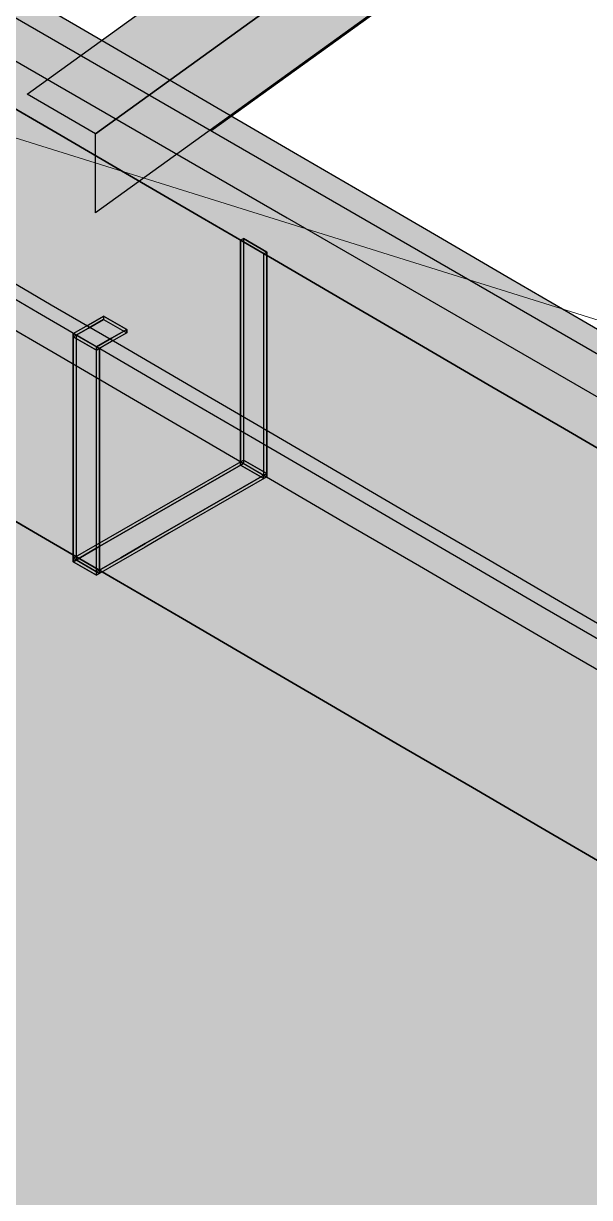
# Model space of a CAD drawing. Header units: metres. Extents: x 0 to 34.2, y 0 to 17.8.
# Drawn here: x 15.314 to 15.85, y 5.062 to 6.175 of the extents above; entities that cross this region are included whole.
import ezdxf

# ---------------------------------------------------------------- set-up
doc = ezdxf.new("R2010")
doc.units = ezdxf.units.M
doc.header["$LTSCALE"] = 0.25
doc.layers.add('ISO-ARISTAS', color=8, linetype='CONTINUOUS')
doc.layers.add('ISO-CONCRETO-SUP', color=254, linetype='CONTINUOUS', true_color=0xe8e8e8)
doc.layers.add('LLAMADAS', color=30, linetype='CONTINUOUS', lineweight=18)

msp = doc.modelspace()

# ---------------------------------------------------------------- linework, layer by layer
at = {"layer": 'ISO-ARISTAS', "color": 250}
for p, q in [((17.5811, 7.5811), (15.4913, 6.073)), ((16.2207, 5.6519), (14.5796, 6.5994)), ((14.8929, 6.3781), (15.5635, 5.9909)), ((15.3171, 6.1082), (15.614, 6.3225)), ((15.679, 6.285), (15.3821, 6.0707)), ((15.3821, 6.0707), (15.679, 6.285)), ((15.3634, 6.1732), (15.2947, 6.2133)), ((15.679, 6.21), (15.3821, 5.9957)), ((15.4321, 6.1332), (15.3634, 6.1732)), ((15.5008, 6.0931), (15.4321, 6.1332)), ((15.3455, 6.0712), (15.2768, 6.1112)), ((15.2768, 6.1112), (15.3455, 6.0712)), ((15.3821, 6.0707), (15.3171, 6.1082)), ((15.5695, 6.053), (15.5008, 6.0931)), ((15.4142, 6.0311), (15.3455, 6.0712)), ((15.3455, 6.0712), (15.4142, 6.0311)), ((15.3821, 5.9957), (15.3821, 6.0707)), ((15.6382, 6.013), (15.5695, 6.053)), ((15.4829, 5.991), (15.4142, 6.0311)), ((15.4142, 6.0311), (15.4829, 5.991)), ((15.7069, 5.9729), (15.6382, 6.013)), ((15.5516, 5.951), (15.4829, 5.991)), ((15.4829, 5.991), (15.5516, 5.951)), ((15.5635, 5.9909), (16.2341, 5.6038)), ((15.5195, 5.9696), (15.5222, 5.9712)), ((15.5195, 5.9696), (15.5222, 5.9712)), ((15.5195, 5.943), (15.5195, 5.9696)), ((15.5415, 5.9569), (15.5195, 5.9696)), ((15.5195, 5.9696), (15.5195, 5.943)), ((15.5415, 5.9569), (15.5195, 5.9696)), ((15.5222, 5.9712), (15.5222, 5.9446)), ((15.5442, 5.9585), (15.5222, 5.9712)), ((15.5222, 5.9712), (15.5222, 5.9446)), ((15.5222, 5.9712), (15.5442, 5.9585)), ((15.7756, 5.9329), (15.7069, 5.9729)), ((15.5415, 5.9569), (15.5442, 5.9585)), ((15.5442, 5.9585), (15.5415, 5.9569)), ((15.5415, 5.9303), (15.5415, 5.9569)), ((15.5415, 5.9303), (15.5415, 5.9569)), ((15.5442, 5.9319), (15.5442, 5.9585)), ((15.5442, 5.9585), (15.5442, 5.9319)), ((15.2713, 5.9486), (15.34, 5.9085)), ((15.5222, 5.9446), (15.5222, 5.9179)), ((15.5222, 5.9446), (15.5222, 5.9179)), ((15.6203, 5.9109), (15.5516, 5.951)), ((15.5516, 5.951), (15.6203, 5.9109)), ((15.327, 5.901), (15.2583, 5.9411)), ((15.327, 5.901), (15.2583, 5.9411)), ((15.5195, 5.9164), (15.5195, 5.943)), ((15.5195, 5.943), (15.5195, 5.9164)), ((15.5415, 5.9037), (15.5415, 5.9303)), ((15.5415, 5.9037), (15.5415, 5.9303)), ((15.5442, 5.9052), (15.5442, 5.9319)), ((15.5442, 5.9319), (15.5442, 5.9052)), ((15.8443, 5.8928), (15.7756, 5.9329)), ((15.5195, 5.8897), (15.5195, 5.9164)), ((15.5195, 5.9164), (15.5195, 5.8897)), ((15.5222, 5.9179), (15.5222, 5.8913)), ((15.5222, 5.9179), (15.5222, 5.8913)), ((15.689, 5.8709), (15.6203, 5.9109)), ((15.6203, 5.9109), (15.689, 5.8709)), ((15.2768, 5.9012), (15.3455, 5.8612)), ((15.2768, 5.9012), (15.3455, 5.8612)), ((15.3957, 5.861), (15.327, 5.901)), ((15.3957, 5.861), (15.327, 5.901)), ((15.34, 5.9085), (15.4087, 5.8685)), ((15.5415, 5.877), (15.5415, 5.9037)), ((15.5415, 5.877), (15.5415, 5.9037)), ((15.5442, 5.8786), (15.5442, 5.9052)), ((15.5442, 5.9052), (15.5442, 5.8786)), ((15.3609, 5.8812), (15.3752, 5.8895)), ((15.3609, 5.8812), (15.3752, 5.8895)), ((15.3752, 5.8895), (15.3896, 5.8978)), ((15.3752, 5.8895), (15.3896, 5.8978)), ((15.3896, 5.8946), (15.3752, 5.8864)), ((15.3752, 5.8864), (15.3896, 5.8946)), ((15.3896, 5.8978), (15.3896, 5.8946)), ((15.4116, 5.8851), (15.3896, 5.8978)), ((15.3896, 5.8978), (15.3896, 5.8946)), ((15.3896, 5.8978), (15.4116, 5.8851)), ((15.3896, 5.8946), (15.4116, 5.8819)), ((15.3896, 5.8946), (15.4116, 5.8819)), ((15.5195, 5.8631), (15.5195, 5.8897)), ((15.5195, 5.8897), (15.5195, 5.8631)), ((15.5222, 5.8913), (15.5222, 5.8646)), ((15.5222, 5.8913), (15.5222, 5.8646)), ((15.913, 5.8527), (15.8443, 5.8928)), ((15.3752, 5.8864), (15.3609, 5.8781)), ((15.3609, 5.8781), (15.3752, 5.8864)), ((15.3609, 5.8781), (15.3609, 5.8812)), ((15.3829, 5.8685), (15.3609, 5.8812)), ((15.3829, 5.8685), (15.3609, 5.8812)), ((15.3609, 5.8812), (15.3609, 5.8781)), ((15.3609, 5.8781), (15.3636, 5.8796)), ((15.3609, 5.8781), (15.3636, 5.8796)), ((15.3609, 5.8514), (15.3609, 5.8781)), ((15.3829, 5.8654), (15.3609, 5.8781)), ((15.3609, 5.8781), (15.3609, 5.8514)), ((15.3829, 5.8654), (15.3609, 5.8781)), ((15.3829, 5.8654), (15.3609, 5.8781)), ((15.3609, 5.8781), (15.3829, 5.8654)), ((15.3636, 5.8796), (15.3636, 5.853)), ((15.3856, 5.8669), (15.3636, 5.8796)), ((15.3636, 5.8796), (15.3636, 5.853)), ((15.3636, 5.8796), (15.3856, 5.8669)), ((15.4116, 5.8851), (15.3972, 5.8768)), ((15.3972, 5.8768), (15.4116, 5.8851)), ((15.4116, 5.8819), (15.3972, 5.8737)), ((15.4116, 5.8819), (15.3972, 5.8737)), ((15.4116, 5.8819), (15.4116, 5.8851)), ((15.4116, 5.8851), (15.4116, 5.8819)), ((15.5442, 5.8519), (15.5442, 5.8786)), ((15.5442, 5.8786), (15.5442, 5.8519)), ((15.3972, 5.8768), (15.3829, 5.8685)), ((15.3829, 5.8685), (15.3972, 5.8768)), ((15.3972, 5.8737), (15.3829, 5.8654)), ((15.3972, 5.8737), (15.3829, 5.8654)), ((15.3829, 5.8654), (15.3829, 5.8685)), ((15.3829, 5.8654), (15.3829, 5.8685)), ((15.3829, 5.8654), (15.3856, 5.8669)), ((15.3856, 5.8669), (15.3829, 5.8654)), ((15.3856, 5.8403), (15.3856, 5.8669)), ((15.3856, 5.8669), (15.3856, 5.8403)), ((15.4087, 5.8685), (15.4774, 5.8284)), ((15.5415, 5.8504), (15.5415, 5.877)), ((15.5415, 5.8504), (15.5415, 5.877)), ((15.7577, 5.8308), (15.689, 5.8709)), ((15.689, 5.8709), (15.7577, 5.8308)), ((15.3455, 5.8612), (15.4142, 5.8211)), ((15.3455, 5.8612), (15.4142, 5.8211)), ((15.3829, 5.8387), (15.3829, 5.8654)), ((15.3829, 5.8387), (15.3829, 5.8654)), ((15.4644, 5.8209), (15.3957, 5.861)), ((15.4644, 5.8209), (15.3957, 5.861)), ((15.5195, 5.8364), (15.5195, 5.8631)), ((15.5195, 5.8631), (15.5195, 5.8364)), ((15.5222, 5.8646), (15.5222, 5.838)), ((15.5222, 5.8646), (15.5222, 5.838)), ((15.3609, 5.8248), (15.3609, 5.8514)), ((15.3609, 5.8514), (15.3609, 5.8248)), ((15.3636, 5.853), (15.3636, 5.8264)), ((15.3636, 5.853), (15.3636, 5.8264)), ((15.5415, 5.8237), (15.5415, 5.8504)), ((15.5415, 5.8237), (15.5415, 5.8504)), ((15.5442, 5.8253), (15.5442, 5.8519)), ((15.5442, 5.8519), (15.5442, 5.8253)), ((15.3829, 5.8121), (15.3829, 5.8387)), ((15.3829, 5.8121), (15.3829, 5.8387)), ((15.3856, 5.8137), (15.3856, 5.8403)), ((15.3856, 5.8403), (15.3856, 5.8137)), ((15.5195, 5.8098), (15.5195, 5.8364)), ((15.5195, 5.8364), (15.5195, 5.8098)), ((15.5222, 5.838), (15.5222, 5.8114)), ((15.5222, 5.838), (15.5222, 5.8114)), ((15.3609, 5.7981), (15.3609, 5.8248)), ((15.3609, 5.8248), (15.3609, 5.7981)), ((15.3636, 5.8264), (15.3636, 5.7997)), ((15.3636, 5.8264), (15.3636, 5.7997)), ((15.4774, 5.8284), (15.5461, 5.7884)), ((15.5415, 5.7971), (15.5415, 5.8237)), ((15.5415, 5.7971), (15.5415, 5.8237)), ((15.5442, 5.7987), (15.5442, 5.8253)), ((15.5442, 5.8253), (15.5442, 5.7987)), ((15.8264, 5.7907), (15.7577, 5.8308)), ((15.7577, 5.8308), (15.8264, 5.7907)), ((15.3829, 5.7854), (15.3829, 5.8121)), ((15.3829, 5.7854), (15.3829, 5.8121)), ((15.3856, 5.787), (15.3856, 5.8137)), ((15.3856, 5.8137), (15.3856, 5.787)), ((15.4142, 5.8211), (15.4829, 5.781)), ((15.4142, 5.8211), (15.4829, 5.781)), ((15.5331, 5.7809), (15.4644, 5.8209)), ((15.5331, 5.7809), (15.4644, 5.8209)), ((15.5222, 5.8114), (15.5222, 5.7847)), ((15.5222, 5.8114), (15.5222, 5.7847)), ((15.3636, 5.7997), (15.3636, 5.7731)), ((15.3636, 5.7997), (15.3636, 5.7731)), ((15.5195, 5.7831), (15.5195, 5.8098)), ((15.5195, 5.8098), (15.5195, 5.7831)), ((15.3609, 5.7715), (15.3609, 5.7981)), ((15.3609, 5.7981), (15.3609, 5.7715)), ((15.5415, 5.7704), (15.5415, 5.7971)), ((15.5415, 5.7704), (15.5415, 5.7971)), ((15.5442, 5.772), (15.5442, 5.7987)), ((15.5442, 5.7987), (15.5442, 5.772)), ((15.5461, 5.7884), (15.6148, 5.7483)), ((15.8951, 5.7507), (15.8264, 5.7907)), ((15.8264, 5.7907), (15.8951, 5.7507)), ((15.3829, 5.7588), (15.3829, 5.7854)), ((15.3829, 5.7588), (15.3829, 5.7854)), ((15.3856, 5.7604), (15.3856, 5.787)), ((15.3856, 5.787), (15.3856, 5.7604)), ((15.4829, 5.781), (15.5516, 5.741)), ((15.4829, 5.781), (15.5516, 5.741)), ((15.5195, 5.7565), (15.5195, 5.7831)), ((15.5195, 5.7831), (15.5195, 5.7565)), ((15.5222, 5.7847), (15.5222, 5.7581)), ((15.5222, 5.7847), (15.5222, 5.7581)), ((15.6018, 5.7408), (15.5331, 5.7809)), ((15.6018, 5.7408), (15.5331, 5.7809)), ((15.3609, 5.7448), (15.3609, 5.7715)), ((15.3609, 5.7715), (15.3609, 5.7448)), ((15.3636, 5.7731), (15.3636, 5.7464)), ((15.3636, 5.7731), (15.3636, 5.7464)), ((15.5415, 5.7438), (15.5415, 5.7704)), ((15.5415, 5.7438), (15.5415, 5.7704)), ((15.5442, 5.7454), (15.5442, 5.772)), ((15.5442, 5.772), (15.5442, 5.7454)), ((15.3829, 5.7321), (15.3829, 5.7588)), ((15.3829, 5.7321), (15.3829, 5.7588)), ((15.3856, 5.7337), (15.3856, 5.7604)), ((15.3856, 5.7604), (15.3856, 5.7337)), ((15.4992, 5.7479), (15.5222, 5.7612)), ((15.4992, 5.7479), (15.5222, 5.7612)), ((15.5222, 5.7581), (15.4992, 5.7447)), ((15.4992, 5.7447), (15.5222, 5.7581)), ((15.5195, 5.7565), (15.5222, 5.7581)), ((15.5222, 5.7581), (15.5195, 5.7565)), ((15.5415, 5.7438), (15.5195, 5.7565)), ((15.5195, 5.7565), (15.5415, 5.7438)), ((15.5442, 5.7485), (15.5222, 5.7612)), ((15.5222, 5.7612), (15.5222, 5.7581)), ((15.5222, 5.7612), (15.5222, 5.7581)), ((15.5222, 5.7612), (15.5442, 5.7485)), ((15.5222, 5.7581), (15.5442, 5.7454)), ((15.5222, 5.7581), (15.5442, 5.7454)), ((15.5222, 5.7581), (15.5442, 5.7454)), ((15.5222, 5.7581), (15.5442, 5.7454)), ((15.3609, 5.7182), (15.3609, 5.7448)), ((15.3609, 5.7448), (15.3609, 5.7182)), ((15.3636, 5.7464), (15.3636, 5.7198)), ((15.3636, 5.7464), (15.3636, 5.7198)), ((15.4761, 5.7346), (15.4992, 5.7479)), ((15.4761, 5.7346), (15.4992, 5.7479)), ((15.4992, 5.7447), (15.4761, 5.7314)), ((15.4761, 5.7314), (15.4992, 5.7447)), ((15.5442, 5.7485), (15.5212, 5.7352)), ((15.5212, 5.7352), (15.5442, 5.7485)), ((15.5442, 5.7454), (15.5212, 5.732)), ((15.5442, 5.7454), (15.5212, 5.732)), ((15.5442, 5.7454), (15.5415, 5.7438)), ((15.5442, 5.7454), (15.5415, 5.7438)), ((15.5442, 5.7454), (15.5442, 5.7485)), ((15.5442, 5.7485), (15.5442, 5.7454)), ((15.6148, 5.7483), (15.6835, 5.7082)), ((15.3856, 5.7071), (15.3856, 5.7337)), ((15.3856, 5.7337), (15.3856, 5.7071)), ((15.4531, 5.7213), (15.4761, 5.7346)), ((15.4531, 5.7213), (15.4761, 5.7346)), ((15.5212, 5.7352), (15.4981, 5.7219)), ((15.4981, 5.7219), (15.5212, 5.7352)), ((15.5516, 5.741), (15.6203, 5.7009)), ((15.5516, 5.741), (15.6203, 5.7009)), ((15.6705, 5.7007), (15.6018, 5.7408)), ((15.6705, 5.7007), (15.6018, 5.7408)), ((15.327, 5.691), (15.2583, 5.7311)), ((15.2583, 5.7311), (15.327, 5.691)), ((15.3829, 5.7055), (15.3829, 5.7321)), ((15.3829, 5.7055), (15.3829, 5.7321)), ((15.4761, 5.7314), (15.4531, 5.7181)), ((15.4531, 5.7181), (15.4761, 5.7314)), ((15.4981, 5.7219), (15.4751, 5.7086)), ((15.4751, 5.7086), (15.4981, 5.7219)), ((15.5212, 5.732), (15.4981, 5.7187)), ((15.5212, 5.732), (15.4981, 5.7187)), ((15.3609, 5.6915), (15.3609, 5.7182)), ((15.3609, 5.7182), (15.3609, 5.6915)), ((15.3636, 5.7198), (15.3636, 5.6931)), ((15.3636, 5.7198), (15.3636, 5.6931)), ((15.43, 5.708), (15.4531, 5.7213)), ((15.43, 5.708), (15.4531, 5.7213)), ((15.4531, 5.7181), (15.43, 5.7048)), ((15.43, 5.7048), (15.4531, 5.7181)), ((15.4981, 5.7187), (15.4751, 5.7054)), ((15.4981, 5.7187), (15.4751, 5.7054)), ((15.3829, 5.6788), (15.3829, 5.7055)), ((15.3829, 5.6788), (15.3829, 5.7055)), ((15.3856, 5.6804), (15.3856, 5.7071)), ((15.3856, 5.7071), (15.3856, 5.6804)), ((15.407, 5.6947), (15.43, 5.708)), ((15.407, 5.6947), (15.43, 5.708)), ((15.43, 5.7048), (15.407, 5.6915)), ((15.407, 5.6915), (15.43, 5.7048)), ((15.4751, 5.7086), (15.452, 5.6953)), ((15.452, 5.6953), (15.4751, 5.7086)), ((15.4751, 5.7054), (15.452, 5.6921)), ((15.4751, 5.7054), (15.452, 5.6921)), ((15.6203, 5.7009), (15.689, 5.6609)), ((15.6203, 5.7009), (15.689, 5.6609)), ((15.7392, 5.6607), (15.6705, 5.7007)), ((15.7392, 5.6607), (15.6705, 5.7007)), ((15.6835, 5.7082), (15.7522, 5.6682)), ((15.3957, 5.651), (15.327, 5.691)), ((15.327, 5.691), (15.3957, 5.651)), ((15.3609, 5.6649), (15.3609, 5.6915)), ((15.3609, 5.6915), (15.3609, 5.6649)), ((15.3636, 5.6931), (15.3636, 5.6665)), ((15.3636, 5.6931), (15.3636, 5.6665)), ((15.3839, 5.6814), (15.407, 5.6947)), ((15.3839, 5.6814), (15.407, 5.6947)), ((15.407, 5.6915), (15.3839, 5.6782)), ((15.3839, 5.6782), (15.407, 5.6915)), ((15.452, 5.6953), (15.429, 5.682)), ((15.429, 5.682), (15.452, 5.6953)), ((15.452, 5.6921), (15.429, 5.6788)), ((15.452, 5.6921), (15.429, 5.6788)), ((15.3609, 5.6681), (15.3839, 5.6814)), ((15.3609, 5.6681), (15.3839, 5.6814)), ((15.3839, 5.6782), (15.3609, 5.6649)), ((15.3609, 5.6649), (15.3839, 5.6782)), ((15.3829, 5.6522), (15.3829, 5.6788)), ((15.3829, 5.6522), (15.3829, 5.6788)), ((15.3856, 5.6538), (15.3856, 5.6804)), ((15.3856, 5.6804), (15.3856, 5.6538)), ((15.429, 5.682), (15.4059, 5.6687)), ((15.4059, 5.6687), (15.429, 5.682)), ((15.429, 5.6788), (15.4059, 5.6655)), ((15.429, 5.6788), (15.4059, 5.6655)), ((15.3609, 5.6649), (15.3609, 5.6681)), ((15.3829, 5.6554), (15.3609, 5.6681)), ((15.3829, 5.6554), (15.3609, 5.6681)), ((15.3609, 5.6681), (15.3609, 5.6649)), ((15.3609, 5.6649), (15.3636, 5.6665)), ((15.3636, 5.6665), (15.3609, 5.6649)), ((15.3636, 5.6665), (15.3856, 5.6538)), ((15.3636, 5.6665), (15.3856, 5.6538)), ((15.4059, 5.6687), (15.3829, 5.6554)), ((15.3829, 5.6554), (15.4059, 5.6687)), ((15.7522, 5.6682), (15.8209, 5.6281)), ((15.3829, 5.6522), (15.3609, 5.6649)), ((15.3609, 5.6649), (15.3829, 5.6522)), ((15.3829, 5.6522), (15.3609, 5.6649)), ((15.3609, 5.6649), (15.3829, 5.6522)), ((15.4059, 5.6655), (15.3829, 5.6522)), ((15.4059, 5.6655), (15.3829, 5.6522)), ((15.3829, 5.6522), (15.3829, 5.6554)), ((15.3829, 5.6522), (15.3829, 5.6554)), ((15.689, 5.6609), (15.7577, 5.6208)), ((15.689, 5.6609), (15.7577, 5.6208)), ((15.8079, 5.6206), (15.7392, 5.6607)), ((15.8079, 5.6206), (15.7392, 5.6607)), ((15.3856, 5.6538), (15.3829, 5.6522)), ((15.3856, 5.6538), (15.3829, 5.6522)), ((15.4644, 5.6109), (15.3957, 5.651)), ((15.3957, 5.651), (15.4644, 5.6109)), ((15.8209, 5.6281), (15.8896, 5.5881)), ((15.5331, 5.5709), (15.4644, 5.6109)), ((15.4644, 5.6109), (15.5331, 5.5709)), ((15.7577, 5.6208), (15.8264, 5.5807)), ((15.7577, 5.6208), (15.8264, 5.5807)), ((15.8766, 5.5806), (15.8079, 5.6206)), ((15.8766, 5.5806), (15.8079, 5.6206)), ((15.8264, 5.5807), (15.8951, 5.5407)), ((15.8264, 5.5807), (15.8951, 5.5407)), ((15.6018, 5.5308), (15.5331, 5.5709)), ((15.5331, 5.5709), (15.6018, 5.5308)), ((15.6705, 5.4907), (15.6018, 5.5308)), ((15.6018, 5.5308), (15.6705, 5.4907)), ((15.7392, 5.4507), (15.6705, 5.4907)), ((15.6705, 5.4907), (15.7392, 5.4507)), ((15.8079, 5.4106), (15.7392, 5.4507)), ((15.7392, 5.4507), (15.8079, 5.4106)), ((15.8766, 5.3706), (15.8079, 5.4106)), ((15.8079, 5.4106), (15.8766, 5.3706))]:
    msp.add_line(p, q, dxfattribs=at)
at = {"layer": 'ISO-CONCRETO-SUP', "true_color": 0xc9c7c0}
for points in [[(14.8929, 6.3781), (15.5635, 5.9909), (14.33, 6.0531), (15.0006, 5.6659)], [(15.5635, 5.9909), (16.2341, 5.6038), (15.0006, 5.6659), (15.6712, 5.2788)], [(15.0006, 5.6659), (15.6712, 5.2788), (14.4377, 5.3409), (15.1083, 4.9538)], [(16.2341, 5.6038), (16.9048, 5.2166), (15.6712, 5.2788), (16.3419, 4.8916)], [(15.6712, 5.2788), (16.3419, 4.8916), (15.1083, 4.9538), (15.7789, 4.5666)]]:
    msp.add_solid(points, dxfattribs=at)
at = {"layer": 'ISO-CONCRETO-SUP', "true_color": 0x6e7681}
msp.add_solid([(15.614, 6.3225), (15.679, 6.285), (15.3171, 6.1082), (15.3821, 6.0707)], dxfattribs=at)
at = {"layer": 'ISO-CONCRETO-SUP', "true_color": 0x575d65}
msp.add_solid([(15.679, 6.21), (15.3821, 5.9957), (15.679, 6.285), (15.3821, 6.0707)], dxfattribs=at)
at = {"layer": 'ISO-CONCRETO-SUP', "true_color": 0xc2c5cd}
for points in [[(15.2514, 6.1823), (15.3201, 6.1422), (15.2947, 6.2133), (15.3634, 6.1732)], [(15.2081, 6.1513), (15.2768, 6.1112), (15.2514, 6.1823), (15.3201, 6.1422)], [(15.3201, 6.1422), (15.3888, 6.1022), (15.3634, 6.1732), (15.4321, 6.1332)], [(15.2768, 6.1112), (15.3455, 6.0712), (15.3201, 6.1422), (15.3888, 6.1022)], [(15.3888, 6.1022), (15.4575, 6.0621), (15.4321, 6.1332), (15.5008, 6.0931)], [(15.3455, 6.0712), (15.4142, 6.0311), (15.3888, 6.1022), (15.4575, 6.0621)], [(15.4575, 6.0621), (15.5262, 6.022), (15.5008, 6.0931), (15.5695, 6.053)], [(15.4142, 6.0311), (15.4829, 5.991), (15.4575, 6.0621), (15.5262, 6.022)], [(15.5262, 6.022), (15.5949, 5.982), (15.5695, 6.053), (15.6382, 6.013)], [(15.4829, 5.991), (15.5516, 5.951), (15.5262, 6.022), (15.5949, 5.982)], [(15.5949, 5.982), (15.6636, 5.9419), (15.6382, 6.013), (15.7069, 5.9729)], [(15.5516, 5.951), (15.6203, 5.9109), (15.5949, 5.982), (15.6636, 5.9419)], [(15.6636, 5.9419), (15.7323, 5.9019), (15.7069, 5.9729), (15.7756, 5.9329)], [(15.6203, 5.9109), (15.689, 5.8709), (15.6636, 5.9419), (15.7323, 5.9019)], [(15.7323, 5.9019), (15.801, 5.8618), (15.7756, 5.9329), (15.8443, 5.8928)], [(15.689, 5.8709), (15.7577, 5.8308), (15.7323, 5.9019), (15.801, 5.8618)], [(15.801, 5.8618), (15.8697, 5.8217), (15.8443, 5.8928), (15.913, 5.8527)], [(15.7577, 5.8308), (15.8264, 5.7907), (15.801, 5.8618), (15.8697, 5.8217)], [(15.8264, 5.7907), (15.8951, 5.7507), (15.8697, 5.8217), (15.9384, 5.7817)]]:
    msp.add_solid(points, dxfattribs=at)
at = {"layer": 'ISO-CONCRETO-SUP', "true_color": 0xaaadb3}
for points in [[(15.2768, 6.0412), (15.3455, 6.0012), (15.2768, 6.1112), (15.3455, 6.0712)], [(15.3455, 6.0012), (15.4142, 5.9611), (15.3455, 6.0712), (15.4142, 6.0311)], [(15.2768, 5.9712), (15.3455, 5.9312), (15.2768, 6.0412), (15.3455, 6.0012)], [(15.4142, 5.9611), (15.4829, 5.921), (15.4142, 6.0311), (15.4829, 5.991)], [(15.3455, 5.9312), (15.4142, 5.8911), (15.3455, 6.0012), (15.4142, 5.9611)], [(15.4829, 5.921), (15.5516, 5.881), (15.4829, 5.991), (15.5516, 5.951)], [(15.2768, 5.9012), (15.3455, 5.8612), (15.2768, 5.9712), (15.3455, 5.9312)], [(15.4142, 5.8911), (15.4829, 5.851), (15.4142, 5.9611), (15.4829, 5.921)], [(15.5516, 5.881), (15.6203, 5.8409), (15.5516, 5.951), (15.6203, 5.9109)], [(15.2583, 5.8711), (15.327, 5.831), (15.2583, 5.9411), (15.327, 5.901)], [(15.3455, 5.8612), (15.4142, 5.8211), (15.3455, 5.9312), (15.4142, 5.8911)], [(15.4829, 5.851), (15.5516, 5.811), (15.4829, 5.921), (15.5516, 5.881)], [(15.6203, 5.8409), (15.689, 5.8009), (15.6203, 5.9109), (15.689, 5.8709)], [(15.327, 5.831), (15.3957, 5.791), (15.327, 5.901), (15.3957, 5.861)], [(15.4142, 5.8211), (15.4829, 5.781), (15.4142, 5.8911), (15.4829, 5.851)], [(15.5516, 5.811), (15.6203, 5.7709), (15.5516, 5.881), (15.6203, 5.8409)], [(15.2583, 5.8011), (15.327, 5.761), (15.2583, 5.8711), (15.327, 5.831)], [(15.689, 5.8009), (15.7577, 5.7608), (15.689, 5.8709), (15.7577, 5.8308)], [(15.3957, 5.791), (15.4644, 5.7509), (15.3957, 5.861), (15.4644, 5.8209)], [(15.4829, 5.781), (15.5516, 5.741), (15.4829, 5.851), (15.5516, 5.811)], [(15.6203, 5.7709), (15.689, 5.7309), (15.6203, 5.8409), (15.689, 5.8009)], [(15.327, 5.761), (15.3957, 5.721), (15.327, 5.831), (15.3957, 5.791)], [(15.7577, 5.7608), (15.8264, 5.7207), (15.7577, 5.8308), (15.8264, 5.7907)], [(15.4644, 5.7509), (15.5331, 5.7109), (15.4644, 5.8209), (15.5331, 5.7809)], [(15.5516, 5.741), (15.6203, 5.7009), (15.5516, 5.811), (15.6203, 5.7709)], [(15.2583, 5.7311), (15.327, 5.691), (15.2583, 5.8011), (15.327, 5.761)], [(15.689, 5.7309), (15.7577, 5.6908), (15.689, 5.8009), (15.7577, 5.7608)], [(15.3957, 5.721), (15.4644, 5.6809), (15.3957, 5.791), (15.4644, 5.7509)], [(15.8264, 5.7207), (15.8951, 5.6807), (15.8264, 5.7907), (15.8951, 5.7507)], [(15.5331, 5.7109), (15.6018, 5.6708), (15.5331, 5.7809), (15.6018, 5.7408)], [(15.6203, 5.7009), (15.689, 5.6609), (15.6203, 5.7709), (15.689, 5.7309)], [(15.327, 5.691), (15.3957, 5.651), (15.327, 5.761), (15.3957, 5.721)], [(15.7577, 5.6908), (15.8264, 5.6507), (15.7577, 5.7608), (15.8264, 5.7207)], [(15.4644, 5.6809), (15.5331, 5.6409), (15.4644, 5.7509), (15.5331, 5.7109)], [(15.6018, 5.6708), (15.6705, 5.6307), (15.6018, 5.7408), (15.6705, 5.7007)], [(15.689, 5.6609), (15.7577, 5.6208), (15.689, 5.7309), (15.7577, 5.6908)], [(15.3957, 5.651), (15.4644, 5.6109), (15.3957, 5.721), (15.4644, 5.6809)], [(15.5331, 5.6409), (15.6018, 5.6008), (15.5331, 5.7109), (15.6018, 5.6708)], [(15.8264, 5.6507), (15.8951, 5.6107), (15.8264, 5.7207), (15.8951, 5.6807)], [(15.6705, 5.6307), (15.7392, 5.5907), (15.6705, 5.7007), (15.7392, 5.6607)], [(15.7577, 5.6208), (15.8264, 5.5807), (15.7577, 5.6908), (15.8264, 5.6507)], [(15.4644, 5.6109), (15.5331, 5.5709), (15.4644, 5.6809), (15.5331, 5.6409)], [(15.6018, 5.6008), (15.6705, 5.5607), (15.6018, 5.6708), (15.6705, 5.6307)], [(15.7392, 5.5907), (15.8079, 5.5506), (15.7392, 5.6607), (15.8079, 5.6206)], [(15.8264, 5.5807), (15.8951, 5.5407), (15.8264, 5.6507), (15.8951, 5.6107)], [(15.5331, 5.5709), (15.6018, 5.5308), (15.5331, 5.6409), (15.6018, 5.6008)], [(15.6705, 5.5607), (15.7392, 5.5207), (15.6705, 5.6307), (15.7392, 5.5907)], [(15.8079, 5.5506), (15.8766, 5.5106), (15.8079, 5.6206), (15.8766, 5.5806)], [(15.6018, 5.5308), (15.6705, 5.4907), (15.6018, 5.6008), (15.6705, 5.5607)], [(15.7392, 5.5207), (15.8079, 5.4806), (15.7392, 5.5907), (15.8079, 5.5506)], [(15.6705, 5.4907), (15.7392, 5.4507), (15.6705, 5.5607), (15.7392, 5.5207)], [(15.8079, 5.4806), (15.8766, 5.4406), (15.8079, 5.5506), (15.8766, 5.5106)], [(15.7392, 5.4507), (15.8079, 5.4106), (15.7392, 5.5207), (15.8079, 5.4806)], [(15.8079, 5.4106), (15.8766, 5.3706), (15.8079, 5.4806), (15.8766, 5.4406)]]:
    msp.add_solid(points, dxfattribs=at)
at = {"layer": 'ISO-CONCRETO-SUP', "true_color": 0x6a7481}
for points in [[(15.5222, 5.9446), (15.5195, 5.943), (15.5222, 5.9712), (15.5195, 5.9696)], [(15.5442, 5.9319), (15.5415, 5.9303), (15.5442, 5.9585), (15.5415, 5.9569)], [(15.5222, 5.9179), (15.5195, 5.9164), (15.5222, 5.9446), (15.5195, 5.943)], [(15.5442, 5.9052), (15.5415, 5.9037), (15.5442, 5.9319), (15.5415, 5.9303)], [(15.5222, 5.8913), (15.5195, 5.8897), (15.5222, 5.9179), (15.5195, 5.9164)], [(15.5442, 5.8786), (15.5415, 5.877), (15.5442, 5.9052), (15.5415, 5.9037)], [(15.3752, 5.8864), (15.3609, 5.8781), (15.3752, 5.8895), (15.3609, 5.8812)], [(15.3896, 5.8946), (15.3752, 5.8864), (15.3896, 5.8978), (15.3752, 5.8895)], [(15.5222, 5.8646), (15.5195, 5.8631), (15.5222, 5.8913), (15.5195, 5.8897)], [(15.3636, 5.853), (15.3609, 5.8514), (15.3636, 5.8796), (15.3609, 5.8781)], [(15.4116, 5.8819), (15.3972, 5.8737), (15.4116, 5.8851), (15.3972, 5.8768)], [(15.5442, 5.8519), (15.5415, 5.8504), (15.5442, 5.8786), (15.5415, 5.877)], [(15.3972, 5.8737), (15.3829, 5.8654), (15.3972, 5.8768), (15.3829, 5.8685)], [(15.3856, 5.8403), (15.3829, 5.8387), (15.3856, 5.8669), (15.3829, 5.8654)], [(15.5222, 5.838), (15.5195, 5.8364), (15.5222, 5.8646), (15.5195, 5.8631)], [(15.3636, 5.8264), (15.3609, 5.8248), (15.3636, 5.853), (15.3609, 5.8514)], [(15.5442, 5.8253), (15.5415, 5.8237), (15.5442, 5.8519), (15.5415, 5.8504)], [(15.3856, 5.8137), (15.3829, 5.8121), (15.3856, 5.8403), (15.3829, 5.8387)], [(15.5222, 5.8114), (15.5195, 5.8098), (15.5222, 5.838), (15.5195, 5.8364)], [(15.3636, 5.7997), (15.3609, 5.7981), (15.3636, 5.8264), (15.3609, 5.8248)], [(15.5442, 5.7987), (15.5415, 5.7971), (15.5442, 5.8253), (15.5415, 5.8237)], [(15.3856, 5.787), (15.3829, 5.7854), (15.3856, 5.8137), (15.3829, 5.8121)], [(15.5222, 5.7847), (15.5195, 5.7831), (15.5222, 5.8114), (15.5195, 5.8098)], [(15.3636, 5.7731), (15.3609, 5.7715), (15.3636, 5.7997), (15.3609, 5.7981)], [(15.5442, 5.772), (15.5415, 5.7704), (15.5442, 5.7987), (15.5415, 5.7971)], [(15.3856, 5.7604), (15.3829, 5.7588), (15.3856, 5.787), (15.3829, 5.7854)], [(15.5222, 5.7581), (15.5195, 5.7565), (15.5222, 5.7847), (15.5195, 5.7831)], [(15.3636, 5.7464), (15.3609, 5.7448), (15.3636, 5.7731), (15.3609, 5.7715)], [(15.5442, 5.7454), (15.5415, 5.7438), (15.5442, 5.772), (15.5415, 5.7704)], [(15.3856, 5.7337), (15.3829, 5.7321), (15.3856, 5.7604), (15.3829, 5.7588)], [(15.5222, 5.7581), (15.4992, 5.7447), (15.5222, 5.7612), (15.4992, 5.7479)], [(15.3636, 5.7198), (15.3609, 5.7182), (15.3636, 5.7464), (15.3609, 5.7448)], [(15.4992, 5.7447), (15.4761, 5.7314), (15.4992, 5.7479), (15.4761, 5.7346)], [(15.5442, 5.7454), (15.5212, 5.732), (15.5442, 5.7485), (15.5212, 5.7352)], [(15.3856, 5.7071), (15.3829, 5.7055), (15.3856, 5.7337), (15.3829, 5.7321)], [(15.4761, 5.7314), (15.4531, 5.7181), (15.4761, 5.7346), (15.4531, 5.7213)], [(15.5212, 5.732), (15.4981, 5.7187), (15.5212, 5.7352), (15.4981, 5.7219)], [(15.4981, 5.7187), (15.4751, 5.7054), (15.4981, 5.7219), (15.4751, 5.7086)], [(15.3636, 5.6931), (15.3609, 5.6915), (15.3636, 5.7198), (15.3609, 5.7182)], [(15.4531, 5.7181), (15.43, 5.7048), (15.4531, 5.7213), (15.43, 5.708)], [(15.3856, 5.6804), (15.3829, 5.6788), (15.3856, 5.7071), (15.3829, 5.7055)], [(15.43, 5.7048), (15.407, 5.6915), (15.43, 5.708), (15.407, 5.6947)], [(15.4751, 5.7054), (15.452, 5.6921), (15.4751, 5.7086), (15.452, 5.6953)], [(15.3636, 5.6665), (15.3609, 5.6649), (15.3636, 5.6931), (15.3609, 5.6915)], [(15.407, 5.6915), (15.3839, 5.6782), (15.407, 5.6947), (15.3839, 5.6814)], [(15.452, 5.6921), (15.429, 5.6788), (15.452, 5.6953), (15.429, 5.682)], [(15.3839, 5.6782), (15.3609, 5.6649), (15.3839, 5.6814), (15.3609, 5.6681)], [(15.3856, 5.6538), (15.3829, 5.6522), (15.3856, 5.6804), (15.3829, 5.6788)], [(15.429, 5.6788), (15.4059, 5.6655), (15.429, 5.682), (15.4059, 5.6687)], [(15.4059, 5.6655), (15.3829, 5.6522), (15.4059, 5.6687), (15.3829, 5.6554)]]:
    msp.add_solid(points, dxfattribs=at)
at = {"layer": 'ISO-CONCRETO-SUP', "true_color": 0x838f9f}
for points in [[(15.5222, 5.9712), (15.5442, 5.9585), (15.5195, 5.9696), (15.5415, 5.9569)], [(15.3752, 5.8895), (15.3972, 5.8768), (15.3609, 5.8812), (15.3829, 5.8685)], [(15.3896, 5.8978), (15.4116, 5.8851), (15.3752, 5.8895), (15.3972, 5.8768)], [(15.3896, 5.8946), (15.4116, 5.8819), (15.3752, 5.8864), (15.3972, 5.8737)], [(15.3752, 5.8864), (15.3972, 5.8737), (15.3609, 5.8781), (15.3829, 5.8654)], [(15.3636, 5.8796), (15.3856, 5.8669), (15.3609, 5.8781), (15.3829, 5.8654)], [(15.5222, 5.7612), (15.5442, 5.7485), (15.4992, 5.7479), (15.5212, 5.7352)], [(15.5222, 5.7581), (15.5442, 5.7454), (15.4992, 5.7447), (15.5212, 5.732)], [(15.5222, 5.7581), (15.5442, 5.7454), (15.5195, 5.7565), (15.5415, 5.7438)], [(15.4992, 5.7479), (15.5212, 5.7352), (15.4761, 5.7346), (15.4981, 5.7219)], [(15.4992, 5.7447), (15.5212, 5.732), (15.4761, 5.7314), (15.4981, 5.7187)], [(15.4761, 5.7346), (15.4981, 5.7219), (15.4531, 5.7213), (15.4751, 5.7086)], [(15.4761, 5.7314), (15.4981, 5.7187), (15.4531, 5.7181), (15.4751, 5.7054)], [(15.4531, 5.7213), (15.4751, 5.7086), (15.43, 5.708), (15.452, 5.6953)], [(15.4531, 5.7181), (15.4751, 5.7054), (15.43, 5.7048), (15.452, 5.6921)], [(15.43, 5.708), (15.452, 5.6953), (15.407, 5.6947), (15.429, 5.682)], [(15.43, 5.7048), (15.452, 5.6921), (15.407, 5.6915), (15.429, 5.6788)], [(15.407, 5.6947), (15.429, 5.682), (15.3839, 5.6814), (15.4059, 5.6687)], [(15.407, 5.6915), (15.429, 5.6788), (15.3839, 5.6782), (15.4059, 5.6655)], [(15.3839, 5.6814), (15.4059, 5.6687), (15.3609, 5.6681), (15.3829, 5.6554)], [(15.3839, 5.6782), (15.4059, 5.6655), (15.3609, 5.6649), (15.3829, 5.6522)], [(15.3636, 5.6665), (15.3856, 5.6538), (15.3609, 5.6649), (15.3829, 5.6522)]]:
    msp.add_solid(points, dxfattribs=at)
at = {"layer": 'ISO-CONCRETO-SUP', "true_color": 0x768190}
for points in [[(15.5195, 5.943), (15.5415, 5.9303), (15.5195, 5.9696), (15.5415, 5.9569)], [(15.5222, 5.9446), (15.5442, 5.9319), (15.5222, 5.9712), (15.5442, 5.9585)], [(15.5222, 5.9179), (15.5442, 5.9052), (15.5222, 5.9446), (15.5442, 5.9319)], [(15.5195, 5.9164), (15.5415, 5.9037), (15.5195, 5.943), (15.5415, 5.9303)], [(15.5195, 5.8897), (15.5415, 5.877), (15.5195, 5.9164), (15.5415, 5.9037)], [(15.5222, 5.8913), (15.5442, 5.8786), (15.5222, 5.9179), (15.5442, 5.9052)], [(15.3896, 5.8946), (15.4116, 5.8819), (15.3896, 5.8978), (15.4116, 5.8851)], [(15.5195, 5.8631), (15.5415, 5.8504), (15.5195, 5.8897), (15.5415, 5.877)], [(15.5222, 5.8646), (15.5442, 5.8519), (15.5222, 5.8913), (15.5442, 5.8786)], [(15.3609, 5.8781), (15.3829, 5.8654), (15.3609, 5.8812), (15.3829, 5.8685)], [(15.3609, 5.8514), (15.3829, 5.8387), (15.3609, 5.8781), (15.3829, 5.8654)], [(15.3636, 5.853), (15.3856, 5.8403), (15.3636, 5.8796), (15.3856, 5.8669)], [(15.5195, 5.8364), (15.5415, 5.8237), (15.5195, 5.8631), (15.5415, 5.8504)], [(15.5222, 5.838), (15.5442, 5.8253), (15.5222, 5.8646), (15.5442, 5.8519)], [(15.3609, 5.8248), (15.3829, 5.8121), (15.3609, 5.8514), (15.3829, 5.8387)], [(15.3636, 5.8264), (15.3856, 5.8137), (15.3636, 5.853), (15.3856, 5.8403)], [(15.5195, 5.8098), (15.5415, 5.7971), (15.5195, 5.8364), (15.5415, 5.8237)], [(15.5222, 5.8114), (15.5442, 5.7987), (15.5222, 5.838), (15.5442, 5.8253)], [(15.3609, 5.7981), (15.3829, 5.7854), (15.3609, 5.8248), (15.3829, 5.8121)], [(15.3636, 5.7997), (15.3856, 5.787), (15.3636, 5.8264), (15.3856, 5.8137)], [(15.5222, 5.7847), (15.5442, 5.772), (15.5222, 5.8114), (15.5442, 5.7987)], [(15.3636, 5.7731), (15.3856, 5.7604), (15.3636, 5.7997), (15.3856, 5.787)], [(15.5195, 5.7831), (15.5415, 5.7704), (15.5195, 5.8098), (15.5415, 5.7971)], [(15.3609, 5.7715), (15.3829, 5.7588), (15.3609, 5.7981), (15.3829, 5.7854)], [(15.5195, 5.7565), (15.5415, 5.7438), (15.5195, 5.7831), (15.5415, 5.7704)], [(15.5222, 5.7581), (15.5442, 5.7454), (15.5222, 5.7847), (15.5442, 5.772)], [(15.3609, 5.7448), (15.3829, 5.7321), (15.3609, 5.7715), (15.3829, 5.7588)], [(15.3636, 5.7464), (15.3856, 5.7337), (15.3636, 5.7731), (15.3856, 5.7604)], [(15.5222, 5.7581), (15.5442, 5.7454), (15.5222, 5.7612), (15.5442, 5.7485)], [(15.3609, 5.7182), (15.3829, 5.7055), (15.3609, 5.7448), (15.3829, 5.7321)], [(15.3636, 5.7198), (15.3856, 5.7071), (15.3636, 5.7464), (15.3856, 5.7337)], [(15.3609, 5.6915), (15.3829, 5.6788), (15.3609, 5.7182), (15.3829, 5.7055)], [(15.3636, 5.6931), (15.3856, 5.6804), (15.3636, 5.7198), (15.3856, 5.7071)], [(15.3609, 5.6649), (15.3829, 5.6522), (15.3609, 5.6915), (15.3829, 5.6788)], [(15.3636, 5.6665), (15.3856, 5.6538), (15.3636, 5.6931), (15.3856, 5.6804)], [(15.3609, 5.6649), (15.3829, 5.6522), (15.3609, 5.6681), (15.3829, 5.6554)]]:
    msp.add_solid(points, dxfattribs=at)
at = {"layer": 'ISO-CONCRETO-SUP', "true_color": 0xbcc0c7}
for points in [[(15.2713, 5.9486), (15.34, 5.9085), (15.2583, 5.9411), (15.327, 5.901)], [(15.2768, 5.9012), (15.3455, 5.8612), (15.2249, 5.8712), (15.2936, 5.8312)], [(15.34, 5.9085), (15.4087, 5.8685), (15.327, 5.901), (15.3957, 5.861)], [(15.4087, 5.8685), (15.4774, 5.8284), (15.3957, 5.861), (15.4644, 5.8209)], [(15.3455, 5.8612), (15.4142, 5.8211), (15.2936, 5.8312), (15.3623, 5.7911)], [(15.2936, 5.8312), (15.3623, 5.7911), (15.2416, 5.8012), (15.3103, 5.7611)], [(15.4774, 5.8284), (15.5461, 5.7884), (15.4644, 5.8209), (15.5331, 5.7809)], [(15.4142, 5.8211), (15.4829, 5.781), (15.3623, 5.7911), (15.431, 5.751)], [(15.3623, 5.7911), (15.431, 5.751), (15.3103, 5.7611), (15.379, 5.721)], [(15.5461, 5.7884), (15.6148, 5.7483), (15.5331, 5.7809), (15.6018, 5.7408)], [(15.4829, 5.781), (15.5516, 5.741), (15.431, 5.751), (15.4997, 5.711)], [(15.3103, 5.7611), (15.379, 5.721), (15.2583, 5.7311), (15.327, 5.691)], [(15.431, 5.751), (15.4997, 5.711), (15.379, 5.721), (15.4477, 5.681)], [(15.6148, 5.7483), (15.6835, 5.7082), (15.6018, 5.7408), (15.6705, 5.7007)], [(15.5516, 5.741), (15.6203, 5.7009), (15.4997, 5.711), (15.5684, 5.6709)], [(15.379, 5.721), (15.4477, 5.681), (15.327, 5.691), (15.3957, 5.651)], [(15.4997, 5.711), (15.5684, 5.6709), (15.4477, 5.681), (15.5164, 5.6409)], [(15.6203, 5.7009), (15.689, 5.6609), (15.5684, 5.6709), (15.6371, 5.6309)], [(15.6835, 5.7082), (15.7522, 5.6682), (15.6705, 5.7007), (15.7392, 5.6607)], [(15.4477, 5.681), (15.5164, 5.6409), (15.3957, 5.651), (15.4644, 5.6109)], [(15.5684, 5.6709), (15.6371, 5.6309), (15.5164, 5.6409), (15.5851, 5.6009)], [(15.7522, 5.6682), (15.8209, 5.6281), (15.7392, 5.6607), (15.8079, 5.6206)], [(15.689, 5.6609), (15.7577, 5.6208), (15.6371, 5.6309), (15.7058, 5.5908)], [(15.5164, 5.6409), (15.5851, 5.6009), (15.4644, 5.6109), (15.5331, 5.5709)], [(15.6371, 5.6309), (15.7058, 5.5908), (15.5851, 5.6009), (15.6538, 5.5608)], [(15.8209, 5.6281), (15.8896, 5.5881), (15.8079, 5.6206), (15.8766, 5.5806)], [(15.7577, 5.6208), (15.8264, 5.5807), (15.7058, 5.5908), (15.7745, 5.5507)], [(15.5851, 5.6009), (15.6538, 5.5608), (15.5331, 5.5709), (15.6018, 5.5308)], [(15.7058, 5.5908), (15.7745, 5.5507), (15.6538, 5.5608), (15.7225, 5.5207)], [(15.8264, 5.5807), (15.8951, 5.5407), (15.7745, 5.5507), (15.8432, 5.5107)], [(15.6538, 5.5608), (15.7225, 5.5207), (15.6018, 5.5308), (15.6705, 5.4907)], [(15.7745, 5.5507), (15.8432, 5.5107), (15.7225, 5.5207), (15.7912, 5.4807)], [(15.8951, 5.5407), (15.9638, 5.5006), (15.8432, 5.5107), (15.9119, 5.4706)], [(15.7225, 5.5207), (15.7912, 5.4807), (15.6705, 5.4907), (15.7392, 5.4507)], [(15.8432, 5.5107), (15.9119, 5.4706), (15.7912, 5.4807), (15.8599, 5.4406)], [(15.7912, 5.4807), (15.8599, 5.4406), (15.7392, 5.4507), (15.8079, 5.4106)], [(15.8599, 5.4406), (15.9286, 5.4006), (15.8079, 5.4106), (15.8766, 5.3706)]]:
    msp.add_solid(points, dxfattribs=at)
at = {"layer": 'LLAMADAS'}
msp.add_line((18.48, 5.0743), (14.5172, 6.3132), dxfattribs=at)

doc.saveas('drawing.dxf')
